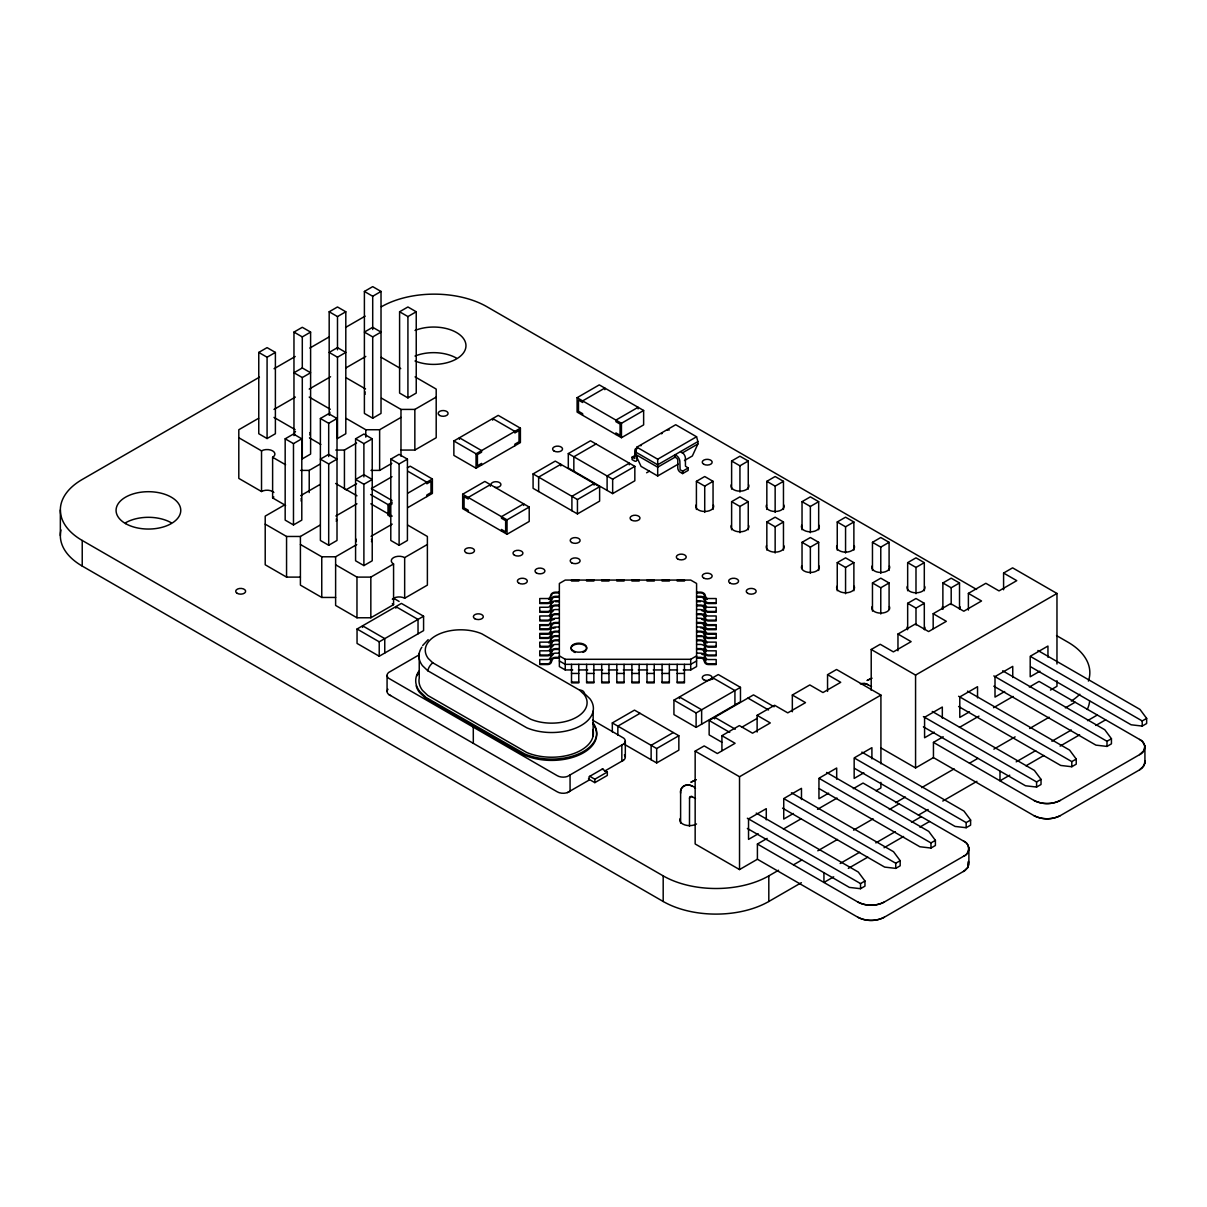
<?xml version="1.0" encoding="UTF-8"?>
<svg xmlns="http://www.w3.org/2000/svg" width="1207" height="1207" viewBox="0 0 1207 1207"><rect width="100%" height="100%" fill="white"/><g stroke="black" fill="none" stroke-linecap="round" stroke-linejoin="round"><path stroke-width="1.5" d="M963.533 871.499L968.044 867.26L968.452 861.602L968.044 867.26L965.072 870.488L884.248 917.275C876.176 921.514 865.977 921.424 857.905 917.275L757.408 859.248L739.529 869.568L695.157 843.965L695.157 751.131L704.179 745.926L717.35 753.53L735.093 743.286L721.922 735.682L721.922 750.528M853.289 788.684L863.035 783.056L963.533 841.083C970.383 843.844 970.398 853.515 963.533 856.291L884.248 902.067C876.176 906.306 865.977 906.231 857.905 902.067L757.408 844.04L757.408 859.248M1029.33 687.039L1039.076 681.412L1139.574 739.438C1146.424 742.214 1146.439 751.886 1139.574 754.647L1060.289 800.422C1052.248 804.631 1042.003 804.631 1033.946 800.422L933.449 742.396L933.449 757.604L1033.946 815.63C1042.003 819.87 1052.217 819.794 1060.289 815.63L1139.574 769.855L1144.055 765.676L1144.93 761.119M689.484 826.312L689.544 797.631L691.581 796.364L695.488 798.536M680.612 823.068L680.612 793.135C679.616 784.294 690.404 782.785 695.488 788.292M680.612 793.135C679.662 786.632 687.115 782.408 692.26 786.421M689.484 798.265L690.148 796.575L692.26 796.665M678.168 464.167L657.694 475.98L641.053 466.385L635.516 454.375L636.843 447.178L675.709 424.728L696.575 436.768L697.887 441.581L697.887 443.98L692.35 455.974L684.475 460.531M1139.574 739.438L1142.32 741.445L1144.915 745.851L1144.93 763.367L1142.32 767.848L1139.574 769.855M867.139 680.476L871.997 678.138L867.395 680.235M422.661 645.504L428.168 639.665M592.924 722.706A45.051 26.011 0 0 1 579.692 753.44A45.051 26.011 0 0 1 524.864 754.013L425 696.846L425 697.827L524.864 755.31A45.051 26.011 0 0 0 579.692 754.737A45.051 26.011 0 0 0 592.924 724.004M963.533 856.291C970.428 853.515 970.428 843.844 963.533 841.083M1139.574 754.647L1144.1 750.407L1144.915 745.851M258.766 352.429L267.079 347.616L275.392 352.429L275.392 433.735L267.079 438.533L258.766 433.735L258.766 352.429L267.079 357.227L275.392 352.429M293.965 435.591L293.965 332.091L302.293 327.293L310.606 332.091L310.606 454.073L302.293 458.871L302.293 377.55L310.606 372.752L302.293 367.954L293.965 372.752L302.293 377.55M329.179 415.253L329.179 311.768L337.492 306.97L345.805 311.768L345.805 433.735L337.492 438.533L337.492 357.227L345.805 352.429L337.492 347.616L329.179 352.429L337.492 357.227M364.393 291.445L372.707 286.632L381.02 291.445L381.02 413.413L372.707 418.21L364.393 413.413L364.393 291.445L372.707 296.243L381.02 291.445M293.965 332.091L302.293 336.904L310.606 332.091M329.179 311.768L337.492 316.566L345.805 311.768M259.43 377.172L82.227 479.481A74.698 43.12 0 0 0 82.227 540.464L82.227 566.068L663.186 901.478A74.698 43.12 0 0 0 768.814 901.478L801.327 882.709M274.064 368.723L295.202 356.518M309.837 348.069L329.345 336.798M345.594 327.414L365.118 316.159M399.592 311.768L407.921 306.97L416.234 311.768L416.234 393.075L407.921 397.888L399.592 393.075L399.592 311.768L407.921 316.566L416.234 311.768M372.707 336.904L381.02 332.091L372.707 327.293L364.393 332.091L372.707 336.904L372.707 418.21M258.615 418.286L238.805 429.737L238.805 478.394L261.527 491.521A7.846 4.526 0 0 1 273.868 492.456M274.004 409.414L295.353 397.088M309.218 389.076L330.567 376.75M345.956 367.879L365.781 356.427M285.169 438.82L293.482 434.022L301.795 438.82L301.795 520.126L293.482 524.939L285.169 520.126L285.169 438.82L293.482 443.618L301.795 438.82M320.383 418.497L328.696 413.684L337.009 418.497L337.009 540.464L328.696 545.262L320.383 540.464L320.383 418.497L328.696 423.295L337.009 418.497M355.582 438.82L363.895 434.022L372.224 438.82L372.224 560.787L363.895 565.585L355.582 560.787L355.582 438.82L363.895 443.618L372.224 438.82M300.558 470.398L309.218 470.398L319.885 464.227M335.757 450.06L344.433 450.06L356.623 443.029M346.288 418.482L365.781 429.737L379.632 429.737L400.98 417.411M381.503 398.159L400.98 409.414L414.846 409.414L436.195 397.088M328.696 463.956L337.009 459.143L328.696 454.345L320.383 459.143L328.696 463.956L328.696 545.262M284.686 504.888L265.208 516.128L265.208 564.785L286.557 577.112L300.407 577.112M300.649 495.67L320.142 484.414M390.796 459.143L399.11 454.345L407.423 459.143L407.423 540.464L399.11 545.262L390.796 540.464L390.796 459.143L399.11 463.956L407.423 459.143M345.956 489.846L356.623 483.675M370.971 470.398L379.632 470.398L391.837 463.352M400.98 450.06L414.846 450.06L436.195 437.734L436.195 389.076L415.087 376.886M363.895 484.279L372.224 479.481L363.895 474.668L355.582 479.481L363.895 484.279L363.895 565.585M391.988 476.705L371.394 488.594L391.988 500.498M407.423 467.788L410.199 466.189L432.378 478.998L432.378 493.407L407.83 507.574M453.862 440.977L498.219 415.374L520.398 428.183L520.398 442.577L476.041 468.195L453.862 455.386L453.862 440.977L476.041 453.787L520.398 428.183M265.208 524.14L286.557 536.466L300.407 536.466L319.9 525.211M335.863 515.993L356.97 503.802M370.594 494.538L388.02 504.601L392.184 502.203M407.83 493.18L432.378 478.998M392.184 503.802L389.408 505.401L389.408 516.611M577.097 397.691L599.275 384.882L643.633 410.486L643.633 424.894L621.454 437.703L577.097 412.085L577.097 397.691L621.454 423.295L643.633 410.486M300.407 544.463L321.756 556.789L335.621 556.789L356.729 544.598M371.077 536.315L392.184 524.14M462.673 494.236L484.852 481.442L529.209 507.046L529.209 521.454L507.031 534.263L462.673 508.645L462.673 494.236L507.031 519.855L529.209 507.046M533.087 473.913L555.265 461.104L599.623 486.723L599.623 501.131L577.444 513.926L533.087 488.322L533.087 473.913L577.444 499.532L599.623 486.723M568.301 453.591L590.479 440.781L634.837 466.385L634.837 480.793L612.658 493.603L568.301 467.999L568.301 453.591L612.658 479.194L634.837 466.385M596.017 443.98L573.838 456.789L573.838 471.198M335.621 564.785L356.97 577.112L370.836 577.112L393.573 563.986A7.846 4.526 0 0 1 393.573 557.589A7.846 4.526 0 0 1 404.662 557.589L427.384 544.463M636.904 456.533L636.904 459.58A3.425 1.976 60 0 1 634.475 460.983L632.046 459.58L632.046 457.181L634.822 455.582M335.621 556.789L335.621 605.446L356.97 617.773L370.836 617.773L393.573 604.647L393.573 563.986M392.32 599.185A7.846 4.526 0 0 1 404.662 598.25L427.384 585.123L427.384 536.466L407.574 525.015M357.046 629.013L401.403 603.409L423.582 616.204L423.582 630.612L379.224 656.231L357.046 643.422L357.046 629.013L379.224 641.822L423.582 616.204M636.843 447.178L657.694 459.218L696.575 436.768M697.887 441.581L657.694 464.786L635.516 451.976M646.605 472.782L649.381 471.183M680.567 451.584L682.408 452.67A4.903 2.836 60 0 1 685.395 457.845L685.455 466.158L688.186 467.984L688.186 470.383L682.649 473.582L680.22 472.193A3.425 1.976 60 0 1 677.791 467.984L677.791 460.38A1.961 1.132 60 0 0 676.403 457.981L675.015 457.181L657.694 467.184L635.516 454.375M682.136 453.063L697.887 443.98M675.015 457.181L675.015 454.783L676.855 455.869A4.903 2.836 60 0 1 679.843 461.044L680.129 469.719L682.649 471.183L688.186 467.984M696.409 509.445L696.409 481.337L704.722 476.524L713.05 481.337L713.05 509.445M731.623 489.107L731.623 460.999L739.936 456.201L748.249 460.999L748.249 489.107M696.409 481.337L704.722 486.134L713.05 481.337M731.623 460.999L739.936 465.811L748.249 460.999M419.312 654.752L388.684 672.45A8.69 5.024 0 0 0 388.669 678.274L557.272 775.694A8.147 4.707 0 0 0 567.471 776.433L623.702 743.934A8.69 5.024 0 0 0 623.702 738.126L592.622 720.141M731.623 529.767L731.623 501.659L739.936 496.862L748.249 501.659L748.249 529.767M766.837 509.445L766.837 481.337L775.15 476.524L783.464 481.337L783.464 509.445M731.623 501.659L739.936 506.457L748.249 501.659M766.837 481.337L775.15 486.134L783.464 481.337M766.837 550.09L766.837 521.982L775.15 517.184L783.464 521.982L783.464 550.09M802.036 529.767L802.036 501.659L810.365 496.862L818.678 501.659L818.678 529.767M766.837 521.982L775.15 526.795L783.464 521.982M802.036 501.659L810.365 506.457L818.678 501.659M474.623 726.433L473.28 727.202L473.325 743.331M802.036 568.542L802.036 542.32L810.365 537.522L818.678 542.32L818.678 570.428M837.251 550.09L837.251 521.982L845.564 517.184L853.877 521.982L853.877 550.09M802.036 542.32L810.365 547.118L818.678 542.32M837.251 521.982L845.564 526.795L853.877 521.982M837.251 590.751L837.251 562.643L845.564 557.845L853.877 562.643L853.877 590.751M872.465 570.428L872.465 542.32L880.778 537.522L889.091 542.32L889.091 570.428M837.251 562.643L845.564 567.441L853.877 562.643M872.465 542.32L880.778 547.118L889.091 542.32M559.354 655.899L565.238 659.294L690.706 659.294L696.59 655.899M696.59 660.953L690.706 664.348L565.238 664.348L559.354 660.953M683.222 669.945L690.706 669.945L696.59 666.551L696.59 583.464L690.706 580.069L565.238 580.069L559.354 583.464L559.354 666.551L565.238 669.945L572.737 669.945M612.311 731.94L612.311 722.933L634.49 710.123L678.847 735.742L678.847 750.15L656.668 762.945L624.185 744.206M640.042 713.322L617.848 726.131L617.848 735.199M872.465 611.074L872.465 582.966L880.778 578.168L889.091 582.966L889.091 609.203M907.664 590.751L907.664 562.643L915.992 557.845L924.306 562.643L924.306 590.751M673.928 700.166L718.286 674.547L740.464 687.356L740.464 701.765L696.107 727.368L673.928 714.574L673.928 700.166L696.107 712.975L740.464 687.356M872.465 582.966L880.778 587.779L889.091 582.966M907.664 562.643L915.992 567.441L924.306 562.643M602.987 768.663L589.046 776.72L589.046 780.114L567.471 792.577M604.556 771.167L623.476 760.244M673.31 732.543L651.131 745.338L651.131 759.746M589.77 776.297L594.84 779.224L607.317 772.027L607.317 775.437L594.84 782.634L588.428 778.937M907.664 629.526L907.664 603.304L915.992 598.506L924.306 603.304L924.306 629.526M942.878 609.203L942.878 582.966L951.191 578.168L959.52 582.966L959.52 609.203M612.311 722.933L656.668 748.536L678.847 735.742M721.816 742.214L709.143 734.897L709.143 720.488L753.5 694.885L774.094 706.774M907.664 603.304L915.992 608.102L924.306 603.304M942.878 582.966L951.191 587.779L959.52 582.966M721.922 735.682L739.378 725.588L752.549 733.192L770.292 722.948L757.121 715.344L757.121 732.061M757.121 715.344L774.592 705.265L787.764 712.869L805.507 702.625L792.335 695.021L792.335 711.738M792.335 695.021L809.806 684.942L822.978 692.546L840.721 682.302L827.549 674.698L827.549 691.4M827.549 674.698L836.557 669.493L880.914 695.096L880.914 763.805M871.213 690.329L871.213 649.487L880.22 644.282L893.391 651.886L911.134 641.641L897.963 634.037L897.963 650.754M897.963 634.037L915.434 623.959L928.605 631.563L946.348 621.318L933.177 613.714L933.177 628.56M933.177 613.714L950.648 603.621L963.805 611.225L981.547 600.98L968.391 593.376L968.391 610.093M968.391 593.376L985.847 583.298L999.019 590.902L1016.762 580.658L1003.59 573.053L1003.59 589.77M1003.59 573.053L1012.598 567.848L1056.97 593.467L1056.97 664.016M741.611 727.353L757.453 718.21M695.157 751.131L739.529 776.735L880.914 695.096M871.213 649.487L915.57 675.09L1056.97 593.467M758.207 833.811L748.536 839.393L748.536 818.904L766.279 808.66L766.279 819.84M793.421 813.488L783.735 819.07L783.735 798.581L801.478 788.337L801.478 799.517M828.636 793.15L818.949 798.747L818.949 778.259L836.692 768.014L836.692 779.194M863.835 772.827L854.164 778.409L854.164 757.921L871.907 747.676L871.907 758.856M934.263 732.166L924.577 737.764L924.577 717.275L942.32 707.03L942.32 718.195M969.462 711.843L959.791 717.426L959.791 696.937L977.534 686.692L977.534 697.872M1004.677 691.52L995.006 697.103L995.006 676.614L1012.748 666.37L1012.748 677.549M1039.891 671.183L1030.205 676.78L1030.205 656.291L1047.948 646.047L1047.948 657.212M757.408 844.04L767.154 838.412M783.403 829.028L801.282 818.708M817.531 809.324L837.039 798.068M933.449 742.396L943.195 736.768M959.459 727.383L978.952 716.128M993.572 707.694L1013.08 696.424M876.041 790.751L880.914 787.945L880.914 782.362M880.718 747.812L915.57 767.939L933.449 757.604M1050.467 690.057L1056.97 686.3L1056.97 680.733M82.227 540.464L663.186 875.875A74.698 43.12 0 0 0 768.814 875.875L778.56 870.247M895.624 802.655L905.371 797.027M921.635 787.643L954.149 768.874M793.452 864.846L801.765 860.048M817.818 850.784L837.447 839.453M853.575 830.129L873.129 818.844M889.318 809.49L899.079 803.862M969.493 763.216L977.806 758.403M993.874 749.14L1015.117 736.874M1029.616 728.5L1049.17 717.214M1065.374 707.86L1075.12 702.233M918.391 815.132L928.138 809.505M942.773 801.056L976.916 781.336M840.163 863.488L859.625 852.248M875.844 842.893L895.307 831.653M911.526 822.284L921.258 816.671M1016.203 761.843L1035.666 750.618M1051.885 741.249L1071.348 730.009M1087.567 720.654L1097.299 715.027M833.69 876.825L823.943 882.453L823.943 872.857M848.325 868.376L867.818 857.121M884.067 847.736L903.575 836.481M919.825 827.097L929.571 821.469M1009.746 775.181L999.984 780.823L999.984 771.213M1025.995 765.811L1043.859 755.491M1060.123 746.107L1079.616 734.837M1095.865 725.467L1105.612 719.84M747.359 818.225L860.531 883.584L864.966 881.019L858.313 872.058L756.231 813.111M784.188 798.838L895.745 863.246L900.181 860.682L893.527 851.72L791.43 792.773M819.387 778.515L930.959 842.924L935.395 840.359L928.741 831.397L826.644 772.45M854.601 758.177L966.173 822.586L970.609 820.036L963.955 811.074L861.858 752.127M923.4 716.596L1036.587 781.94L1041.022 779.375L1034.369 770.413L932.272 711.466M958.614 696.258L1071.801 761.602L1076.237 759.052L1069.583 750.09L967.486 691.143M993.814 675.935L1107 741.279L1111.436 738.714L1104.782 729.752L1002.685 670.805M1030.642 656.548L1142.214 720.956L1146.65 718.391L1139.996 709.429L1037.899 650.482M747.359 828.47L849.441 887.417L860.531 888.699L864.966 886.134L864.966 881.019M782.558 808.147L884.656 867.094L895.745 868.376L900.181 865.811L900.181 860.682M819.387 788.759L919.87 846.756L930.959 848.038L935.395 845.488L935.395 840.359M854.601 768.421L955.084 826.433L966.173 827.715L970.609 825.15L970.609 820.036M923.4 726.84L1025.497 785.772L1036.587 787.055L1041.022 784.505L1041.022 779.375M958.614 706.502L1060.712 765.449L1071.801 766.732L1076.237 764.167L1076.237 759.052M993.814 686.18L1095.911 745.126L1107 746.409L1111.436 743.844L1111.436 738.714M1030.642 666.792L1131.125 724.788L1142.214 726.071L1146.65 723.521L1146.65 718.391M1060.289 815.63C1052.232 819.87 1042.018 819.794 1033.946 815.63M1060.289 800.422C1052.202 804.616 1042.033 804.616 1033.946 800.422M884.248 902.067C876.176 906.231 865.962 906.306 857.905 902.067M884.248 917.275C876.176 921.424 865.962 921.514 857.905 917.275M861.044 683.615L866.083 683.75L871.545 686.647M860.38 683.796L864.589 683.343L868.301 684.776M559.354 592.139L555.446 592.139A4.903 3.998 0 0 0 550.543 596.137A2.942 2.399 0 0 1 547.601 598.536L539.755 598.536L539.755 603.53L547.601 603.53A3.923 3.199 0 0 0 551.524 600.332A3.923 3.199 0 0 1 555.446 597.133L559.354 597.133M696.59 592.139L700.513 592.139A4.903 3.998 0 0 1 705.416 596.137A2.942 2.399 0 0 0 708.343 598.536L716.189 598.536L716.189 603.53L708.343 603.53A3.923 3.199 0 0 1 704.435 600.332A3.923 3.199 0 0 0 700.513 597.133L696.59 597.133M559.354 592.939L555.446 592.939A3.923 3.199 0 0 0 553.485 593.376M696.59 592.939L700.513 592.939A3.923 3.199 0 0 1 702.474 593.376M559.354 596.333L555.446 596.333A4.903 3.998 0 0 0 550.543 600.332A2.942 2.399 0 0 1 547.601 602.731L539.755 602.731M696.59 596.333L700.513 596.333A4.903 3.998 0 0 1 705.416 600.332A2.942 2.399 0 0 0 708.343 602.731L716.189 602.731M300.407 536.466L300.407 585.123L321.756 597.45L335.621 597.45M559.354 600.86L555.446 600.86A4.903 3.998 0 0 0 550.543 604.858A2.942 2.399 0 0 1 547.601 607.257L539.755 607.257L539.755 612.251L547.601 612.251A3.923 3.199 0 0 0 551.524 609.052A3.923 3.199 0 0 1 555.446 605.839L559.354 605.839M696.59 600.86L700.513 600.86A4.903 3.998 0 0 1 705.416 604.858A2.942 2.399 0 0 0 708.343 607.257L716.189 607.257L716.189 612.251L708.343 612.251A3.923 3.199 0 0 1 704.435 609.052A3.923 3.199 0 0 0 700.513 605.839L696.59 605.839M555.446 601.659L559.354 601.659M696.59 601.659L700.513 601.659M559.354 605.039L555.446 605.039A4.903 3.998 0 0 0 550.543 609.052A2.942 2.399 0 0 1 547.601 611.451L539.755 611.451M696.59 605.039L700.513 605.039A4.903 3.998 0 0 1 705.416 609.052A2.942 2.399 0 0 0 708.343 611.451L716.189 611.451M559.354 609.565L555.446 609.565A4.903 3.998 0 0 0 550.543 613.578A2.942 2.399 0 0 1 547.601 615.977L539.755 615.977L539.755 620.956L547.601 620.956A3.923 3.199 0 0 0 551.524 617.758A3.923 3.199 0 0 1 555.446 614.559L559.354 614.559M696.59 609.565L700.513 609.565A4.903 3.998 0 0 1 705.416 613.578A2.942 2.399 0 0 0 708.343 615.977L716.189 615.977L716.189 620.956L708.343 620.956A3.923 3.199 0 0 1 704.435 617.758A3.923 3.199 0 0 0 700.513 614.559L696.59 614.559M559.354 613.76L555.446 613.76A4.903 3.998 0 0 0 550.543 617.758A2.942 2.399 0 0 1 547.601 620.157L539.755 620.157M696.59 613.76L700.513 613.76A4.903 3.998 0 0 1 705.416 617.758A2.942 2.399 0 0 0 708.343 620.157L716.189 620.157M559.354 618.286L555.446 618.286A4.903 3.998 0 0 0 550.543 622.284A2.942 2.399 0 0 1 547.601 624.683L539.755 624.683L539.755 629.677L547.601 629.677A3.923 3.199 0 0 0 551.524 626.478A3.923 3.199 0 0 1 555.446 623.28L559.354 623.28M696.59 618.286L700.513 618.286A4.903 3.998 0 0 1 705.416 622.284A2.942 2.399 0 0 0 708.343 624.683L716.189 624.683L716.189 629.677L708.343 629.677A3.923 3.199 0 0 1 704.435 626.478A3.923 3.199 0 0 0 700.513 623.28L696.59 623.28M559.354 622.48L555.446 622.48A4.903 3.998 0 0 0 550.543 626.478A2.942 2.399 0 0 1 547.601 628.877L539.755 628.877M696.59 622.48L700.513 622.48A4.903 3.998 0 0 1 705.416 626.478A2.942 2.399 0 0 0 708.343 628.877L716.189 628.877M539.755 625.482L547.601 625.482A3.923 3.199 0 0 0 548.612 625.377M716.189 625.482L708.343 625.482A3.923 3.199 0 0 1 705.582 624.547M559.354 627.006L555.446 627.006A4.903 3.998 0 0 0 550.543 631.005A2.942 2.399 0 0 1 547.601 633.403L539.755 633.403L539.755 638.397L547.601 638.397A3.923 3.199 0 0 0 551.524 635.184A3.923 3.199 0 0 1 555.446 631.985L559.354 631.985M696.59 627.006L700.513 627.006A4.903 3.998 0 0 1 705.416 631.005A2.942 2.399 0 0 0 708.343 633.403L716.189 633.403L716.189 638.397L708.343 638.397A3.923 3.199 0 0 1 704.435 635.184A3.923 3.199 0 0 0 700.513 631.985L696.59 631.985M559.354 631.186L555.446 631.186A4.903 3.998 0 0 0 550.543 635.184A2.942 2.399 0 0 1 547.601 637.598L539.755 637.598M696.59 631.186L700.513 631.186A4.903 3.998 0 0 1 705.416 635.184A2.942 2.399 0 0 0 708.343 637.598L716.189 637.598M539.755 634.203L547.601 634.203A3.923 3.199 0 0 0 549.562 633.781M716.189 634.203L708.343 634.203A3.923 3.199 0 0 1 705.582 633.268M559.354 635.712L555.446 635.712A4.903 3.998 0 0 0 550.543 639.725A2.942 2.399 0 0 1 547.601 642.124L539.755 642.124L539.755 647.103L547.601 647.103A3.923 3.199 0 0 0 551.524 643.904A3.923 3.199 0 0 1 555.446 640.706L559.354 640.706M696.59 635.712L700.513 635.712A4.903 3.998 0 0 1 705.416 639.725A2.942 2.399 0 0 0 708.343 642.124L716.189 642.124L716.189 647.103L708.343 647.103A3.923 3.199 0 0 1 704.435 643.904A3.923 3.199 0 0 0 700.513 640.706L696.59 640.706M559.354 636.511L555.446 636.511A3.923 3.199 0 0 0 554.42 636.632M696.59 636.511L700.513 636.511A3.923 3.199 0 0 1 701.523 636.632M559.354 639.906L555.446 639.906A4.903 3.998 0 0 0 550.543 643.904A2.942 2.399 0 0 1 547.601 646.303L539.755 646.303M696.59 639.906L700.513 639.906A4.903 3.998 0 0 1 705.416 643.904A2.942 2.399 0 0 0 708.343 646.303L716.189 646.303M559.354 644.432L555.446 644.432A4.903 3.998 0 0 0 550.543 648.431A2.942 2.399 0 0 1 547.601 650.829L539.755 650.829L539.755 655.823L547.601 655.823A3.923 3.199 0 0 0 551.524 652.625A3.923 3.199 0 0 1 555.446 649.426L559.354 649.426M696.59 644.432L700.513 644.432A4.903 3.998 0 0 1 705.416 648.431A2.942 2.399 0 0 0 708.343 650.829L716.189 650.829L716.189 655.823L708.343 655.823A3.923 3.199 0 0 1 704.435 652.625A3.923 3.199 0 0 0 700.513 649.426L696.59 649.426M559.354 648.612L555.446 648.612A4.903 3.998 0 0 0 550.543 652.625A2.942 2.399 0 0 1 547.601 655.024L539.755 655.024M696.59 648.612L700.513 648.612A4.903 3.998 0 0 1 705.416 652.625A2.942 2.399 0 0 0 708.343 655.024L716.189 655.024M559.354 653.153L555.446 653.153A4.903 3.998 0 0 0 550.543 657.151A2.942 2.399 0 0 1 547.601 659.55L539.755 659.55L539.755 664.544L547.601 664.544A3.923 3.199 0 0 0 551.524 661.33A3.923 3.199 0 0 1 555.446 658.132L559.354 658.132M696.59 653.153L700.513 653.153A4.903 3.998 0 0 1 705.416 657.151A2.942 2.399 0 0 0 708.343 659.55L716.189 659.55L716.189 664.544L708.343 664.544A3.923 3.199 0 0 1 704.435 661.33A3.923 3.199 0 0 0 700.513 658.132L696.59 658.132M559.354 657.332L555.446 657.332A4.903 3.998 0 0 0 550.543 661.33A2.942 2.399 0 0 1 547.601 663.729L539.755 663.729M696.59 657.332L700.513 657.332A4.903 3.998 0 0 1 705.416 661.33A2.942 2.399 0 0 0 708.343 663.729L716.189 663.729M578.349 669.945L587.718 669.945M593.331 669.945L602.7 669.945M608.313 669.945L617.682 669.945M623.295 669.945L632.649 669.945M638.277 669.945L647.631 669.945M653.259 669.945L662.613 669.945M670.111 669.945L677.595 669.945M571.514 673.446L578.772 673.446M586.617 673.446L593.859 673.446M601.705 673.446L608.962 673.446M616.807 673.446L624.049 673.446M631.895 673.446L639.152 673.446M646.997 673.446L654.239 673.446M662.085 673.446L669.342 673.446M677.187 673.446L684.429 673.446M571.514 682.076L578.772 682.076M586.617 682.076L593.859 682.076M601.705 682.076L608.962 682.076M616.807 682.076L624.049 682.076M631.895 682.076L639.152 682.076M646.997 682.076L654.239 682.076M662.085 682.076L669.342 682.076M677.187 682.076L684.429 682.076M390.54 695.534L388.669 694.417A8.69 5.024 0 0 1 387.99 689.272M976.569 589.423L486.994 306.774A74.698 43.12 0 0 0 381.367 306.774M1056.532 635.591L1067.954 642.184A74.698 43.12 0 0 1 1088.397 681.08M632.046 457.181L634.791 458.509L634.852 450.271A4.903 2.836 60 0 1 637.387 448.385M381.261 357.363L400.739 368.618M346.047 377.7L365.54 388.941M309.218 397.088L330.326 409.279M407.83 471.228L426.84 482.197L426.84 483.796L430.99 481.397L430.99 492.607L426.84 495.006L426.84 496.605M274.004 417.411L295.111 429.601M309.46 437.885L320.821 444.432M747.948 698.084L768.542 709.972M335.621 483.479L356.97 495.805M370.836 503.802L392.184 516.128M238.805 437.734L261.527 450.86A7.846 4.526 0 0 1 272.616 450.86A7.846 4.526 0 0 1 272.616 457.272L272.616 497.918L285.606 505.431M272.616 457.272L285.606 464.77M735.274 729.179L714.68 717.29L714.68 718.889M709.143 720.488L729.737 732.377M579.647 690.178L481.834 633.811A35.471 20.474 0 0 0 438.654 634.263A35.471 20.474 0 0 0 428.244 658.464L432.74 662.764L530.552 719.146A35.471 20.474 0 0 0 573.732 718.678A35.471 20.474 0 0 0 584.143 694.493L579.647 690.178A9.897 6.367 -53.6 0 1 584.626 693.663L589.921 698.762A41.792 24.125 0 0 1 577.67 727.263A41.792 24.125 0 0 1 526.795 727.806L427.761 670.745L422.45 665.645A41.792 24.125 0 0 1 421.862 647.178M393.573 598.25L399.11 601.448M602.248 769.1L607.317 772.027M388.926 694.598L557.272 791.837A8.147 4.707 0 0 0 570.066 791.083L570.066 774.924M425.196 696.59L419.463 691.098A45.051 26.011 0 0 1 418.829 671.198M425.196 697.887L419.463 692.396A45.051 26.011 0 0 1 416.204 685.863M1144.915 761.059L1144.93 763.367M1142.214 720.956L1142.214 726.071M1107 741.279L1107 746.409M1071.801 761.602L1071.801 766.732M1036.587 781.94L1036.587 787.055M968.889 847.555L968.889 865.012M966.173 822.586L966.173 827.715M951.191 587.779L951.191 604.632M930.959 842.924L930.959 848.038M915.992 567.441L915.992 593.678M915.992 608.102L915.992 624.97M915.57 675.09L915.57 767.939M895.745 863.246L895.745 868.376M880.778 547.118L880.778 573.355M880.778 587.779L880.778 614.001M860.531 883.584L860.531 888.699M845.564 526.795L845.564 553.017M845.564 567.441L845.564 593.678M810.365 506.457L810.365 532.694M810.365 547.118L810.365 573.355M775.15 486.134L775.15 512.372M775.15 526.795L775.15 553.017M768.814 875.875L768.814 901.478M739.936 465.811L739.936 492.034M739.936 506.457L739.936 532.694M739.529 776.735L739.529 869.568M734.927 704.963L734.927 690.555L712.733 677.761L712.733 679.36M705.416 596.137L705.416 600.332M705.416 604.858L705.416 609.052M705.416 613.578L705.416 617.758M705.416 622.284L705.416 626.478M705.416 631.005L705.416 635.184M705.416 639.725L705.416 643.904M705.416 648.431L705.416 652.625M705.416 657.151L705.416 661.33M704.722 486.134L704.722 512.372M704.3 595.307A3.923 3.199 0 0 1 704.435 596.137L704.435 600.332M704.3 604.028A3.923 3.199 0 0 1 704.435 604.858L704.435 609.052M704.3 612.749A3.923 3.199 0 0 1 704.435 613.578L704.435 617.758M704.3 621.454A3.923 3.199 0 0 1 704.435 622.284L704.435 626.478M704.3 630.175A3.923 3.199 0 0 1 704.435 631.005L704.435 635.184M704.435 641.113L704.435 643.904M704.3 647.601A3.923 3.199 0 0 1 704.435 648.431L704.435 652.625M704.3 656.321A3.923 3.199 0 0 1 704.435 657.151L704.435 661.33M701.644 724.17L701.644 709.761L679.466 696.967L679.466 698.566M696.107 712.975L696.107 727.368M690.706 659.294L690.706 669.945M684.429 664.348L684.429 682.875L677.187 682.875L677.187 664.348M682.649 471.183L682.649 473.582M669.342 664.348L669.342 682.875L662.085 682.875L662.085 664.348M663.186 875.875L663.186 901.478M657.694 459.218L657.694 475.98M656.668 748.536L656.668 762.945M654.239 664.348L654.239 682.875L646.997 682.875L646.997 664.348M639.152 664.348L639.152 682.875L631.895 682.875L631.895 664.348M638.096 408.886L638.096 407.287L615.917 420.096L615.917 421.696L620.066 424.095L620.066 435.305L615.917 432.906L615.917 434.505M629.285 464.786L629.285 463.186L607.106 475.996L607.106 490.404M625.317 741.038L625.317 757.181M624.049 664.348L624.049 682.875L616.807 682.875L616.807 664.348M621.831 745.051L621.831 761.195L623.702 760.093A8.69 5.024 0 0 0 624.396 754.933M621.454 423.295L621.454 437.703M612.658 479.194L612.658 493.603M608.962 664.348L608.962 682.875L601.705 682.875L601.705 664.348M604.828 389.68L604.828 388.081L582.649 400.89L582.649 402.489L578.485 400.09L578.485 411.285L582.649 413.684L582.649 415.299M594.84 779.224L594.84 782.634M594.085 485.123L594.085 483.524L571.907 496.318L571.907 510.727M593.859 664.348L593.859 682.875L586.617 682.875L586.617 664.348M593.15 711.104L593.15 735.802M578.772 664.348L578.772 682.875L571.514 682.875L571.514 664.348M577.444 499.532L577.444 513.926M565.238 659.294L565.238 669.945M560.817 465.917L560.817 464.318L538.639 477.112L538.639 491.521M551.524 597.54L551.524 600.332M551.524 606.261L551.524 609.052M551.524 614.966L551.524 617.758M551.524 632.393L551.524 635.184M551.524 641.113L551.524 643.904M551.524 649.834L551.524 652.625M551.524 658.539L551.524 661.33M550.543 596.137L550.543 600.332M550.543 604.858L550.543 609.052M550.543 613.578L550.543 617.758M550.543 622.284L550.543 626.478M550.543 631.005L550.543 635.184M550.543 639.725L550.543 643.904M550.543 648.431L550.543 652.625M550.543 657.151L550.543 661.33M523.657 505.446L523.657 503.847L501.478 516.656L501.478 518.256L505.642 520.655L505.642 531.865L501.478 529.451L501.478 531.05M514.861 445.79L514.861 444.176L519.025 441.777L519.025 430.582L514.861 432.981L514.861 431.382L492.682 418.573L492.682 420.172M507.031 519.855L507.031 534.263M490.389 486.24L490.389 484.641L468.21 497.45L468.21 499.049L464.061 496.65L464.061 507.845L468.21 510.244L468.21 511.843M481.593 464.997L481.593 463.397L477.429 465.796L477.429 454.586L481.593 452.187L481.593 450.588L459.414 437.779L459.414 439.378M476.041 453.787L476.041 468.195M419.236 653.304L419.236 678.002A41.792 24.125 0 0 0 422.45 690.344L427.761 695.443L526.795 752.504A41.792 24.125 0 0 0 573.174 753.772A41.792 24.125 0 0 0 592.939 729.511M418.029 633.811L418.029 619.417L395.851 606.608L395.851 608.207M414.846 409.414L414.846 450.06M407.921 316.566L407.921 397.888M404.662 557.589L404.662 598.25M400.98 409.414L400.98 456.216M399.11 463.956L399.11 545.262M388.02 504.601L388.02 515.404M387.07 675.362L387.07 691.52M384.761 653.032L384.761 638.624L362.583 625.814L362.583 627.414M379.632 429.737L379.632 470.398M379.224 641.822L379.224 656.231M372.707 296.243L372.707 329.511M370.836 577.112L370.836 617.773M365.781 429.737L365.781 437.13M363.895 443.618L363.895 476.886M356.97 577.112L356.97 617.773M344.433 450.06L344.433 488.88M337.492 316.566L337.492 349.834M328.696 423.295L328.696 456.563M321.756 556.789L321.756 597.45M309.218 470.398L309.218 492.562M302.293 336.904L302.293 368.316M293.482 443.618L293.482 524.939M286.557 536.466L286.557 577.112M267.079 357.227L267.079 438.533M261.527 450.86L261.527 491.521M60.35 509.973L60.35 535.576M82.227 566.068A74.698 43.12 0 0 1 60.984 529.948M1089.665 701.101A74.698 43.12 0 0 1 1087.281 709.444M415.012 356.05A32.348 18.678 0 0 1 456.487 358.132M125.543 522.782A32.348 18.678 0 0 1 171.288 522.782M783.796 504.979A8.962 5.175 0 0 1 775.15 511.481A8.962 5.175 0 0 1 766.49 504.979M819.01 525.301A8.962 5.175 0 0 1 810.365 531.819A8.962 5.175 0 0 1 801.704 525.301M415.012 330.446A32.348 18.678 0 0 1 457.77 333.298A32.348 18.678 0 0 1 457.77 358.147A32.348 18.678 0 0 1 415.012 360.999M1079.827 694.236A74.698 43.12 0 0 1 1071.303 701.101M491.128 485.305A4.979 2.882 0 0 1 495.504 481.699A4.979 2.882 0 0 1 500.905 484.807A4.979 2.882 0 0 1 494.644 487.341M696.53 823.974A9.807 5.658 0 0 1 684.686 824.879A9.807 5.658 0 0 1 680.129 818.512M713.382 504.979A8.962 5.175 0 0 1 704.722 511.481A8.962 5.175 0 0 1 696.077 504.979M748.596 484.641A8.962 5.175 0 0 1 739.936 491.158A8.962 5.175 0 0 1 731.291 484.641M748.596 525.301A8.962 5.175 0 0 1 739.936 531.819A8.962 5.175 0 0 1 731.291 525.301M783.796 545.624A8.962 5.175 0 0 1 775.15 552.142A8.962 5.175 0 0 1 766.49 545.624M819.01 565.962A8.962 5.175 0 0 1 810.365 572.465A8.962 5.175 0 0 1 801.704 565.962M854.224 545.624A8.962 5.175 0 0 1 845.564 552.142A8.962 5.175 0 0 1 836.919 545.624M854.224 586.285A8.962 5.175 0 0 1 845.564 592.803A8.962 5.175 0 0 1 836.919 586.285M889.423 565.962A8.962 5.175 0 0 1 880.778 572.465A8.962 5.175 0 0 1 872.118 565.962M889.423 606.608A8.962 5.175 0 0 1 880.778 613.126A8.962 5.175 0 0 1 872.118 606.608M924.637 586.285A8.962 5.175 0 0 1 915.992 592.803A8.962 5.175 0 0 1 907.332 586.285M907.332 629.616A8.962 5.175 0 0 1 907.332 626.946M924.637 626.946A8.962 5.175 0 0 1 924.637 629.616M942.546 609.294A8.962 5.175 0 0 1 942.546 606.608M959.852 606.608A8.962 5.175 0 0 1 959.852 609.294M417.034 675.724A45.051 26.011 0 0 1 418.829 672.495M427.761 670.745A9.897 6.367 -53.6 0 1 432.74 662.779M640.826 445.836A4.903 2.836 60 0 1 641.385 445.323M667.411 430.341A4.903 2.836 60 0 1 669.266 429.979M661.617 433.841A4.903 2.836 60 0 1 662.175 433.328M585.817 650.573A7.846 4.526 0 0 1 583.072 652.308M575.241 652.489A7.846 4.526 0 0 1 573.566 651.81M572.254 650.905A7.846 4.526 0 0 1 577.534 644.025A7.846 4.526 0 0 1 586.527 649.472M706.397 607.634A3.923 3.199 0 0 1 705.582 607.121M704.948 606.457A3.923 3.199 0 0 1 704.435 604.858M706.397 659.927A3.923 3.199 0 0 1 705.582 659.414M704.948 658.75A3.923 3.199 0 0 1 704.435 657.151M701.523 654.058A3.923 3.199 0 0 1 703.289 654.888M704.556 623.114A3.923 3.199 0 0 1 704.435 622.284M701.523 619.191A3.923 3.199 0 0 1 703.289 620.021M704.556 631.834A3.923 3.199 0 0 1 704.435 631.005M700.513 627.806A3.923 3.199 0 0 1 702.474 628.228M703.289 628.741A3.923 3.199 0 0 1 703.907 629.405M707.332 642.803A3.923 3.199 0 0 1 705.582 641.988M704.556 640.54A3.923 3.199 0 0 1 704.435 639.725A3.923 3.199 0 0 0 704.3 638.895M703.289 637.447A3.923 3.199 0 0 1 703.907 638.111M706.397 651.207A3.923 3.199 0 0 1 705.582 650.694M704.948 650.03A3.923 3.199 0 0 1 704.435 648.431M707.332 599.23A3.923 3.199 0 0 1 705.582 598.4M704.556 596.967A3.923 3.199 0 0 1 704.435 596.137M703.289 593.874A3.923 3.199 0 0 1 703.907 594.538M706.397 616.339A3.923 3.199 0 0 1 705.582 615.842M704.948 615.178A3.923 3.199 0 0 1 704.435 613.578M701.523 610.486A3.923 3.199 0 0 1 703.289 611.315M550.995 650.03A3.923 3.199 0 0 1 549.562 651.207M551.659 647.601A3.923 3.199 0 0 1 552.052 646.831M552.67 646.167A3.923 3.199 0 0 1 553.485 645.654M551.659 595.307A3.923 3.199 0 0 1 552.052 594.538M549.562 598.913A3.923 3.199 0 0 1 548.612 599.23M550.995 658.75A3.923 3.199 0 0 1 550.377 659.414M551.659 656.321A3.923 3.199 0 0 1 552.052 655.552M552.67 654.888A3.923 3.199 0 0 1 553.485 654.375M551.659 604.028A3.923 3.199 0 0 1 552.052 603.259M552.67 602.595A3.923 3.199 0 0 1 553.485 602.082M551.659 638.895A3.923 3.199 0 0 1 553.485 636.949M549.562 642.486A3.923 3.199 0 0 1 548.612 642.803M550.995 632.604A3.923 3.199 0 0 1 550.377 633.268M553.485 628.228A3.923 3.199 0 0 1 555.446 627.806M550.995 623.883A3.923 3.199 0 0 1 550.377 624.547M552.67 620.021A3.923 3.199 0 0 1 554.42 619.191M550.995 615.178A3.923 3.199 0 0 1 549.562 616.339M551.659 612.749A3.923 3.199 0 0 1 552.052 611.979M552.67 611.315A3.923 3.199 0 0 1 553.485 610.802M273.868 496.982A7.846 4.526 0 0 1 272.616 497.918M294.719 434.912A7.846 4.526 0 0 1 295.489 431.472M309.867 432.574A7.846 4.526 0 0 1 309.867 434.912M365.133 394.251A7.846 4.526 0 0 1 365.133 391.913M329.918 414.589A7.846 4.526 0 0 1 329.918 412.236M336.27 518.965A7.846 4.526 0 0 1 336.27 521.303M371.484 539.288A7.846 4.526 0 0 1 371.484 541.626M356.321 541.626A7.846 4.526 0 0 1 356.321 539.288M393.573 604.647A7.846 4.526 0 0 1 392.32 603.711M301.056 498.627A7.846 4.526 0 0 1 301.056 500.98M520.292 752.353L520.323 752.217M691.098 782.121L695.956 779.782L691.098 782.121M578.787 580.205L571.53 580.205L571.53 581.005L578.787 581.005L578.787 580.205M593.889 580.205L586.632 580.205L586.632 581.005L593.889 581.005L593.889 580.205M608.977 580.205L601.72 580.205L601.72 581.005L608.977 581.005L608.977 580.205M624.079 580.205L616.822 580.205L616.822 581.005L624.079 581.005L624.079 580.205M639.167 580.205L631.91 580.205L631.91 581.005L639.167 581.005L639.167 580.205M654.269 580.205L647.012 580.205L647.012 581.005L654.269 581.005L654.269 580.205M669.357 580.205L662.1 580.205L662.1 581.005L669.357 581.005L669.357 580.205M684.444 580.205L677.202 580.205L677.202 581.005L684.444 581.005L684.444 580.205M631.502 520.126A4.979 2.882 0 0 0 639.831 518.844A4.979 2.882 0 0 0 633.72 515.329A4.979 2.882 0 0 0 631.502 520.126M518.829 583.147A4.979 2.882 0 0 0 527.157 581.865A4.979 2.882 0 0 0 521.062 578.334A4.979 2.882 0 0 0 518.829 583.147M125.543 523.582A32.348 18.678 0 0 0 179.662 515.208A32.348 18.678 0 0 0 140.042 492.335A32.348 18.678 0 0 0 125.543 523.582M536.436 572.993A4.979 2.882 0 0 0 544.764 571.696A4.979 2.882 0 0 0 538.669 568.18A4.979 2.882 0 0 0 536.436 572.993M514.423 555.19A4.979 2.882 0 0 0 522.767 553.907A4.979 2.882 0 0 0 516.656 550.392A4.979 2.882 0 0 0 514.423 555.19M554.028 451.011A4.979 2.882 0 0 0 562.371 449.728A4.979 2.882 0 0 0 556.261 446.213A4.979 2.882 0 0 0 554.028 451.011M439.604 415.449A4.979 2.882 0 0 0 447.933 414.152A4.979 2.882 0 0 0 441.837 410.636A4.979 2.882 0 0 0 439.604 415.449M571.635 562.824A4.979 2.882 0 0 0 579.963 561.527A4.979 2.882 0 0 0 573.868 558.011A4.979 2.882 0 0 0 571.635 562.824M730.084 583.147A4.979 2.882 0 0 0 738.412 581.865A4.979 2.882 0 0 0 732.317 578.334A4.979 2.882 0 0 0 730.084 583.147M747.691 593.316A4.979 2.882 0 0 0 756.02 592.018A4.979 2.882 0 0 0 749.924 588.503A4.979 2.882 0 0 0 747.691 593.316M703.681 464.227A4.979 2.882 0 0 0 712.009 462.945A4.979 2.882 0 0 0 705.914 459.414A4.979 2.882 0 0 0 703.681 464.227M466.008 552.655A4.979 2.882 0 0 0 474.336 551.373A4.979 2.882 0 0 0 468.241 547.842A4.979 2.882 0 0 0 466.008 552.655M703.681 578.062A4.979 2.882 0 0 0 712.009 576.78A4.979 2.882 0 0 0 705.914 573.265A4.979 2.882 0 0 0 703.681 578.062M474.819 618.723A4.979 2.882 0 0 0 483.147 617.441A4.979 2.882 0 0 0 477.052 613.91A4.979 2.882 0 0 0 474.819 618.723M571.635 542.501A4.979 2.882 0 0 0 579.963 541.204A4.979 2.882 0 0 0 573.868 537.688A4.979 2.882 0 0 0 571.635 542.501M237.145 593.316A4.979 2.882 0 0 0 245.474 592.018A4.979 2.882 0 0 0 239.378 588.503A4.979 2.882 0 0 0 237.145 593.316M703.681 679.707A4.979 2.882 0 0 0 712.009 678.425A4.979 2.882 0 0 0 705.914 674.894A4.979 2.882 0 0 0 703.681 679.707M677.746 559.022A4.979 2.882 0 0 0 686.074 557.74A4.979 2.882 0 0 0 679.979 554.224A4.979 2.882 0 0 0 677.746 559.022M573.566 651.011A7.846 4.526 0 0 0 586.527 648.672A7.846 4.526 0 0 0 576.539 643.361A7.846 4.526 0 0 0 573.566 651.011"/></g></svg>
